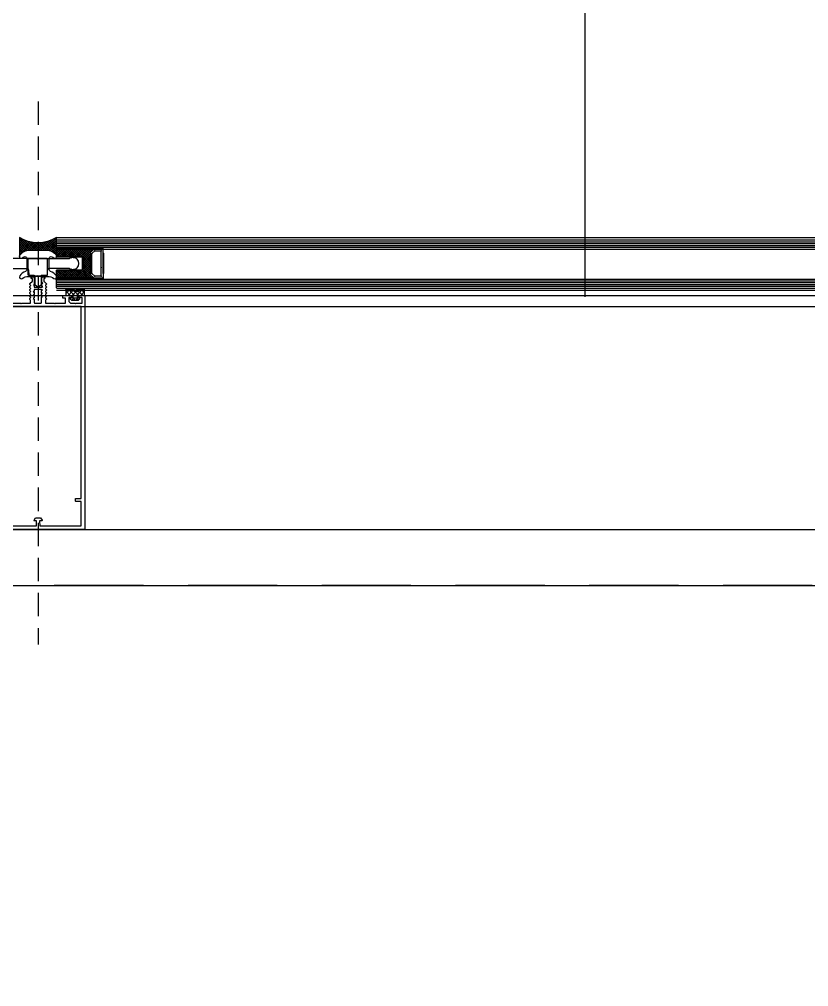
# Model space of a CAD drawing. Header units: inches. Extents: x 21 to 32698, y 13 to 3712.
# Drawn here: x 4894.4 to 4936.5, y 2560.7 to 2612.3 of the extents above; entities that cross this region are included whole.
import ezdxf

# ---------------------------------------------------------------- set-up
doc = ezdxf.new("R2010")
doc.units = ezdxf.units.IN
doc.header["$MEASUREMENT"] = 0
doc.set_wipeout_variables(frame=1)
for name, pattern in [('1+1 dbx a2$0$374_BLD_A1_BLOK_2$0$HIDDEN', [0.375, 0.25, -0.125]), ('DOT', [6.349999999999998, 0, -6.349999999999998]), ('IMPORT-HIDDEN2', [47.625, 31.75, -15.875])]:
    doc.linetypes.add(name, pattern=pattern)
for name, color, linetype, lineweight in [('Z_MİM_-KM-BEAM-RAY', 8, 'DOT', 25), ('Z_MİM_-KM-GLAZ-1', 8, 'Continuous', 25), ('Z_MİM_-KM-IZO-THERMAL', 8, 'Continuous', 25), ('Z_MİM_-KM-IZO-THERMAL-ROCKWOOL', 8, 'BATTING', 25), ('Z_MİM_-KM-PAINT', 8, 'Continuous', 25), ('Z_MİM_-KM-PATTERN-00', 8, 'Continuous', 25), ('Z_MİM_-KM-PAVEMENT', 8, 'Continuous', 25), ('Z_MİM_-KM-RAY-1', 8, 'IMPORT-HIDDEN2', 25), ('Z_MİM_-KM-STRS', 8, 'Continuous', 25), ('Z_MİM_-KM-WALL-PL', 8, 'Continuous', 25), ('Z_MİM_-KM-WALL-PLASTER', 8, 'Continuous', 25), ('Z_MİM_00', 8, 'Continuous', 25), ('Z_MİM_78-köpük', 8, 'Continuous', 25), ('Z_MİM_Aksesuar', 8, 'Continuous', 25), ('Z_MİM_ALUMINIUM', 8, 'Continuous', 25), ('Z_MİM_fitiller_k', 8, 'Continuous', 25), ('Z_MİM_KOLON-0.KAT', 8, 'Continuous', 25), ('Z_MİM_MYM_CAM', 8, 'Continuous', 25), ('Z_MİM_TR', 8, 'Continuous', 25)]:
    doc.layers.add(name, color=color, linetype=linetype, lineweight=lineweight)
doc.linetypes.add('BATTING', pattern='A,0.00254,-2.54,[134,ltypeshp.shx,S=2.54,R=0,X=-2.54,Y=0],-5.08,[134,ltypeshp.shx,S=2.54,R=180,X=2.54,Y=0],-2.54', length=10.16254)
pattern_1 = [(134.9999999999999, (3315.714173186368, 2289.73077450453), (-0.1122532015133643, -0.1122532015133643), []), (225, (3315.714173186368, 2289.73077450453), (0.1122532015133643, -0.1122532015133643), [])]

# ---------------------------------------------------------------- blocks, each defined once
blk = doc.blocks.new('TRETUVAR')
at = {"layer": 'Z_MİM_-KM-PATTERN-00'}
h = blk.add_hatch(dxfattribs=at)
h.set_pattern_fill('AR-B816', color=256, scale=0.3, angle=90)
h.set_pattern_definition([(90, (21322.77130909153, 490.0316560943374), (-60.96, 3.7e-15), []), (180, (21322.77130909153, 490.0316560943374), (-60.96, -60.96), [60.96, -60.96])])
h.paths.add_polyline_path([(22632.77169056126, 2700.032280015586), (19252.77154027122, 2700.032280015586), (19252.77154027122, 2750.032225665604), (19097.77169698004, 2750.032280015583), (19097.77168145146, 2610.032280015588), (22542.77169056112, 2610.032280015588), (22542.77169056112, 2080.129651826152), (22697.77169056127, 2080.129651826152), (22697.77169056127, 1460.129651826151), (22542.77169056112, 1460.129651826151), (22542.77169056112, 980.0316989327548), (21222.77130909154, 980.0316989327546), (21222.77130909154, 590.0316560943356), (20152.77217335889, 590.0316560943356), (20152.77217335889, 980.031698932755), (19012.77152781016, 980.031698932755), (19012.77470603974, 1635.03117946213), (18722.77148703119, 1635.03117946213), (18722.77180417994, 2610.032280015588), (18807.77168921575, 2610.032280015588), (18807.77168921575, 2750.032280015588), (18632.77183330595, 2750.032280015588), (18632.77145790545, 1545.031179462132), (18922.7742659759, 1545.031179462133), (18922.77108774632, 890.0316989327565), (19882.77217335889, 890.0316989327565), (19882.77217335889, 665.0171917296054), (20022.75057058745, 665.0334293441427), (20022.77046885415, 490.0316560943373), (21322.77130909153, 490.0316560943373), (21322.77130909153, 890.0316989327565), (22632.77169056126, 890.0316989327571), (22632.77169056126, 1220.129651826155), (22797.7716905614, 1220.129651826155), (22797.7716905614, 2180.129651826148), (22632.77169056126, 2180.129651826148)])
h.paths.add_polyline_path([(19082.77168921575, 2750.032280015588), (18822.77168921575, 2750.032280015588), (18822.77168921575, 2610.032280015588), (19082.77168921575, 2610.032280015588)], flags=16)
at = {"layer": 'Z_MİM_-KM-PAVEMENT'}
blk.add_lwpolyline([(22542.77169056112, 1460.129651826151), (22542.77169056112, 980.0316989327548), (21222.77130909154, 980.0316989327548), (21222.77130909154, 590.0316560943356), (20152.77217335889, 590.0316560943356), (20152.77217335889, 980.0316989327548), (19012.77152781016, 980.0316989327548), (19012.77470603974, 1635.03117946213), (18722.77148703119, 1635.03117946213), (18722.77180417994, 2610.032280015588), (22542.77169056112, 2610.032280015588), (22542.77169056112, 2080.129651826152), (22697.77169056127, 2080.129651826152), (22697.77169056127, 1460.129651826151)], close=True, dxfattribs=at)
blk = doc.blocks.new('D09055')
at = {"layer": 'Z_MİM_78-köpük'}
blk.add_lwpolyline([(6, -9.143241068115456, -0.3149141225648699), (6.656664916314182, -8.204028089065101, 0.1493316839022453), (9.809564949944617, -5.822377295466138, 0.8506979925003963), (8.417814141139388, -4.422291246009987, -0.1566156319065606), (5.061590343248098, -5.499999999767167), (5.009999333182347, -5.499999999767167), (5.009999333182347, -5.50886806147173), (1.809999333228915, -5.50886806147173), (1.809999333228915, -1.168432154692709), (0.6251196609809995, -0.2194710706826299, 0.3510864949877069), (-0.6251196609809995, -0.2194710706826299), (-1.790000666864215, -1.152415375690907), (-1.790000666864215, -5.50886806147173), (-4.99000066681765, -5.50886806147173), (-5.061590342782436, -5.499999999767167, -0.1566156319065832), (-8.417814140906557, -4.422291246009987, 0.8506979925003525), (-9.809564949944617, -5.822377295466138, 0.1493316839022499), (-6.656664916081352, -8.204028089065101, -0.3149141225648606), (-6, -9.143241068115456), (-6, -15.07263006735593, -0.555493500166036), (-7.441624056315047, -15.9698302638717, -0.0473505120421242), (-8.397468945709988, -15.3811126940418, 0.866334062430737), (-9.803206408862023, -16.77490895055234, 0.2374839511014222), (-4.371487642172723, -19.5089999998454), (4.371487642638383, -19.5089999998454, 0.2374839511014009), (9.803206408862023, -16.77490895055234, 0.866334062431207), (8.397468945942817, -15.3811126940418, -0.0473505120421347), (7.44162405654788, -15.9698302638717, -0.5554935001658878), (6, -15.07263006735593)], format="xyb", close=True, dxfattribs=at)
blk = doc.blocks.new('klips detay')
at = {"layer": 'Z_MİM_Aksesuar'}
h = blk.add_hatch(dxfattribs=at)
h.set_pattern_fill('ANSI37', color=256, scale=0.25, angle=-90.00000000000001, style=0)
h.set_pattern_definition([(315, (-4779.563906894758, 8940.097849996115), (0.5612660075668222, 0.5612660075668219), []), (44.99999999999999, (-4779.563906894758, 8940.097849996115), (-0.5612660075668219, 0.5612660075668222), [])])
h.paths.add_polyline_path([(0, -4.456146347638418), (0, 0), (-20.104440360441, 0), (-20.104440360441, -0.25), (-18, -2.14484661154165), (-18, -13.76744619177771), (-20.20184907074872, -15.75), (-20.20184907074872, -16), (0, -16), (0, -11.45614645567002), (-13.83750000000327, -11.45614645567184), (-13.90000000000327, -11.45614645567184), (-13.90000000000509, -4.456146347647518)])
blk.add_line((-25.00184907074981, -16), (-20.20184907074872, -16))
at = {"linetype": 'Continuous'}
for p in [(-20.58744903621846, -1.248627044464228), (-19, -2.691762531932909), (-25.00184907074981, -15.25), (-25.00184907074981, -15.25), (-19, -13.30817316361936), (-19, -13.30817316361936), (-18, -13.76744619177771), (-18, -13.76744619177771), (-25.00184907074981, -16), (-20.20184907074872, -16), (-20.20184907074872, -16)]:
    blk.add_point(p, dxfattribs=at)
at = {"layer": 'Z_MİM_Aksesuar'}
for p, q in [((-25.02350896800999, -3.468817902816225), (-25.12822484609933, -3.358624050541037)), ((-25.02350896800999, -4.468817902818043), (-25.12822484609933, -4.358624050539217)), ((-25.12275155158022, -2.939480996021297), (-25.04846986978191, -2.865292995120397)), ((-25.12275155158022, -3.939480996023121), (-25.04846986978191, -3.865292995122216)), ((-25.12275155158022, -4.939480996021297), (-25.04846986978191, -4.865292995122214)), ((-25.02350896800999, -2.468817902816226), (-25.00137295554123, -0.25)), ((-25.00137295554123, -0.25), (-20.104440360441, -0.25)), ((-20.58744903621846, -1.248627044464228), (-24.01265900723047, -1.248627044464228)), ((-24.01265900723047, -14.75137295553759), (-24.01265900723047, -1.248627044464228)), ((-19, -2.691762531932909), (-20.58744903621846, -1.248627044464228)), ((-20.104440360441, -0.25), (-18, -2.14484661154165)), ((-19, -13.30817316361936), (-19, -2.691762531932909)), ((-18, -2.14484661154165), (-18, -13.76744619177771)), ((-18, -13.76744619177771), (-18, -2.14484661154165)), ((-25.02350896800999, -5.468817902818044), (-25.12822484609933, -5.358624050539217)), ((-25.02350896800999, -6.468817902816226), (-25.12822484609933, -6.358624050539217)), ((-25.02350896800999, -6.468817902816226), (-25.12822484609933, -6.358624050539217)), ((-25.02350896800999, -7.468817902816226), (-25.12822484609933, -7.358624050541036)), ((-25.02350896800999, -7.468817902816226), (-25.12822484609933, -7.358624050541036)), ((-25.02350896800999, -8.468817902818042), (-25.12822484609933, -8.358624050510112)), ((-25.02350896800999, -9.468817902818042), (-25.12822484609933, -9.358624050510118)), ((-25.12275155158022, -5.939480996021303), (-25.04846986978191, -5.865292995091293)), ((-25.12275155158022, -5.939480996021303), (-25.04846986978191, -5.865292995091293)), ((-25.12275155158022, -6.939480996021303), (-25.04846986978191, -6.865292995091293)), ((-25.12275155158022, -6.939480996021303), (-25.04846986978191, -6.865292995091293)), ((-25.12275155158022, -7.939480996023119), (-25.04846986978191, -7.865292995091293)), ((-25.12275155158022, -8.939480996021302), (-25.04846986978191, -8.865292995091293)), ((-25.12275155158022, -9.939480996021302), (-25.04846986978191, -9.865292995091293)), ((-25.02350896800999, -10.46881790281622), (-25.12822484609933, -10.35862405051011)), ((-25.02350896800999, -11.46881790281622), (-25.12822484609933, -11.35862405051011)), ((-25.02350896800999, -12.46881790281804), (-25.12822484609933, -12.35862405051011)), ((-25.02350896800999, -13.46881790281986), (-25.12822484611934, -13.35862405049556)), ((-25.12275155158022, -10.93948099602312), (-25.04846986978191, -10.86529299509311)), ((-25.12275155158022, -11.93948099602311), (-25.04846986978191, -11.86529299509128)), ((-25.12275155158022, -12.9394809960213), (-25.04846986978191, -12.86529299509129)), ((-25.02350896800999, -13.46881790278894), (-25.00184907074981, -15.75)), ((-24.01265900723047, -14.75137295553759), (-20.58786333579883, -14.75137295553759)), ((-20.58786333579883, -14.75137295553759), (-19, -13.30817316361936)), ((-18, -13.76744619177771), (-20.20184907074872, -15.75)), ((-20.20184907074872, -15.75), (-18, -13.76744619177771)), ((-25.00184907074981, -15.75), (-20.20184907074872, -15.75))]:
    blk.add_line(p, q, dxfattribs=at)
for points in [[(0, -4.456146347638418), (0, 0), (-20.104440360441, 0), (-20.104440360441, -0.25), (-18, -2.14484661154165), (-18, -13.76744619177771), (-20.20184907074872, -15.75), (-20.20184907074872, -16), (0, -16), (0, -11.45614645567002), (-13.83750000000327, -11.45614645567184), (-13.90000000000327, -11.45614645567184), (-13.90000000000509, -4.456146347647518), (0, -4.456146347638418)], [(0, -4.456146347638418), (-13.90000000000509, -4.456146347647518), (-13.90000000000327, -11.45614645567184), (0, -11.45614645567002)]]:
    blk.add_lwpolyline(points, dxfattribs=at)
for centre, radius, start, end in [((-24.91064234411897, -3.151858044278923), 0.3001571696824056, 134.9638477204567, 223.5398667030497), ((-24.91064234411897, -4.151858044278923), 0.3001571696823796, 134.9638477204567, 223.5398667030497), ((-24.91064234411897, -5.151858044278919), 0.3001571696823796, 134.9638477204567, 223.5398667030497), ((-25.26057907723043, -2.652915946866412), 0.3001571696757381, 314.9638477203093, 37.83131486200331), ((-25.26057907723043, -3.652915946866413), 0.3001571696755262, 314.9638477203093, 37.83131486200331), ((-25.26057907723043, -4.652915946866412), 0.3001571696756897, 314.9638477203093, 37.83131486200331), ((-24.9106423441408, -6.151858044295295), 0.3001571696659766, 134.9638477210463, 223.539866702313), ((-24.9106423441408, -6.151858044295295), 0.3001571696659766, 134.9638477210463, 223.539866702313), ((-24.9106423441408, -7.151858044295295), 0.3001571696658157, 134.9638477211936, 223.539866702313), ((-24.9106423441408, -7.151858044295295), 0.3001571696658157, 134.9638477211936, 223.539866702313), ((-24.9106423441408, -8.151858044295295), 0.3001571696661442, 134.9638477210463, 223.539866702313), ((-24.9106423441408, -9.151858044264372), 0.3001571696661442, 134.9638477210463, 223.539866702313), ((-24.9106423441408, -10.15185804426437), 0.3001571696662975, 134.9638477210463, 223.539866701871), ((-25.26057907721952, -5.652915946857318), 0.3001571696534666, 314.9638477210463, 37.83131486223187), ((-25.26057907721042, -5.652915946851862), 0.3001571696537256, 314.9638477200146, 37.83131486171083), ((-25.26057907721952, -6.652915946848223), 0.3001571696661372, 314.9638477214884, 37.83131486542195), ((-25.26057907721952, -6.652915946848223), 0.3001571696661372, 314.9638477214884, 37.83131486542195), ((-25.26057907721952, -7.652915946848223), 0.300157169666019, 314.9638477216358, 37.83131485858465), ((-25.26057907721952, -8.652915946850044), 0.3001571696663571, 314.9638477214884, 37.83131486542195), ((-25.26057907721952, -9.652915946850044), 0.3001571696664775, 314.9638477214884, 37.83131486556819), ((-24.9106423441408, -11.15185804426437), 0.3001571696662975, 134.9638477210463, 223.539866701871), ((-24.9106423441408, -12.15185804426437), 0.3001571696662975, 134.9638477210463, 223.539866701871), ((-24.91064234412988, -13.15185804426619), 0.3001571696662975, 134.9638477210463, 223.539866701871), ((-25.26057907721952, -10.65291594684822), 0.3001571696662977, 314.9638477214884, 37.83131486542195), ((-25.26057907721952, -11.65291594684822), 0.3001571696662977, 314.9638477214884, 37.83131486542195), ((-25.26057907721952, -12.65291594685004), 0.3001571696662977, 314.9638477214884, 37.83131486542195)]:
    blk.add_arc(centre, radius, start, end, dxfattribs=at)
for p in [(-25.26057907721952, -2.652915946848223), (-25.26057907721952, -2.652915946848223), (-25.26057907721952, -3.652915946848223), (-25.26057907721952, -3.652915946848223), (-25.26057907721952, -4.652915946848221), (-25.26057907721952, -4.652915946848221), (-25.12822484609933, -3.358624050541037), (-25.12822484609933, -3.358624050541037), (-25.12822484609933, -4.358624050539217), (-25.12822484609933, -4.358624050539217), (-25.12275155158022, -2.939480996021297), (-25.12275155158022, -2.939480996021297), (-25.12275155158022, -3.939480996023121), (-25.12275155158022, -3.939480996023121), (-25.12275155158022, -4.939480996021297), (-25.12275155158022, -4.939480996021297), (-25.04846986978191, -2.865292995120397), (-25.04846986978191, -2.865292995120397), (-25.04846986978191, -3.865292995122216), (-25.04846986978191, -3.865292995122216), (-25.04846986978191, -4.865292995091293), (-25.04846986978191, -4.865292995091293), (-25.02350896800999, -2.468817902816226), (-25.02350896800999, -2.468817902816226), (-25.02350896800999, -3.468817902816225), (-25.02350896800999, -3.468817902816225), (-25.02350896800999, -4.468817902818043), (-25.02350896800999, -4.468817902818043), (-24.9106423441408, -3.151858044295293), (-24.9106423441408, -3.151858044295293), (-24.9106423441408, -4.151858044295295), (-24.9106423441408, -4.151858044295295), (-24.9106423441408, -5.151858044293476), (-24.9106423441408, -5.151858044293476), (-24.9106423441408, -5.151858044293476), (-24.9106423441408, -5.151858044293476), (-24.01265900723047, -1.248627044464228), (-25.26057907721952, -5.652915946848223), (-25.26057907721952, -5.652915946848223), (-25.26057907721952, -5.652915946848223), (-25.26057907721952, -5.652915946848223), (-25.26057907721952, -5.652915946848223), (-25.26057907721952, -5.652915946848223), (-25.26057907721952, -5.652915946848223), (-25.26057907721952, -6.652915946848223), (-25.26057907721952, -6.652915946848223), (-25.26057907721952, -6.652915946848223), (-25.26057907721952, -6.652915946848223), (-25.26057907721952, -6.652915946848223), (-25.26057907721952, -6.652915946848223), (-25.26057907721952, -6.652915946848223), (-25.26057907721952, -7.652915946848223), (-25.26057907721952, -7.652915946848223), (-25.26057907721952, -7.652915946848223), (-25.26057907721952, -7.652915946848223), (-25.26057907721952, -8.652915946850044), (-25.26057907721952, -8.652915946850044), (-25.26057907721952, -8.652915946850044), (-25.26057907721952, -8.652915946850044), (-25.26057907721952, -9.652915946850044), (-25.26057907721952, -9.652915946850044), (-25.12822484609933, -5.358624050539217), (-25.12822484609933, -5.358624050539217), (-25.12822484609933, -6.358624050539217), (-25.12822484609933, -6.358624050539217), (-25.12822484609933, -6.358624050539217), (-25.12822484609933, -7.358624050541036), (-25.12822484609933, -7.358624050541036), (-25.12822484609933, -7.358624050541036), (-25.12822484609933, -8.358624050510112), (-25.12822484609933, -8.358624050510112), (-25.12822484609933, -9.358624050510118), (-25.12822484609933, -9.358624050510118), (-25.12275155158022, -5.939480996021303), (-25.12275155158022, -5.939480996021303), (-25.12275155158022, -5.939480996021303), (-25.12275155158022, -6.939480996021303), (-25.12275155158022, -6.939480996021303), (-25.12275155158022, -6.939480996021303), (-25.12275155158022, -7.939480996023119), (-25.12275155158022, -7.939480996023119), (-25.12275155158022, -8.939480996021302), (-25.12275155158022, -8.939480996021302), (-25.12275155158022, -9.939480996021302), (-25.12275155158022, -9.939480996021302), (-25.04846986978191, -5.865292995091293), (-25.04846986978191, -5.865292995091293), (-25.04846986978191, -5.865292995091293), (-25.04846986978191, -6.865292995091293), (-25.04846986978191, -6.865292995091293), (-25.04846986978191, -6.865292995091293), (-25.04846986978191, -7.865292995091293), (-25.04846986978191, -7.865292995091293), (-25.04846986978191, -8.865292995091293), (-25.04846986978191, -8.865292995091293), (-25.04846986978191, -9.865292995091293), (-25.04846986978191, -9.865292995091293), (-25.02350896800999, -5.468817902818044), (-25.02350896800999, -5.468817902818044), (-25.02350896800999, -5.468817902818044), (-25.02350896800999, -6.468817902816226), (-25.02350896800999, -6.468817902816226), (-25.02350896800999, -6.468817902816226), (-25.02350896800999, -7.468817902816226), (-25.02350896800999, -7.468817902816226), (-25.02350896800999, -7.468817902816226), (-25.02350896800999, -8.468817902818042), (-25.02350896800999, -8.468817902818042), (-25.02350896800999, -9.468817902818042), (-25.02350896800999, -9.468817902818042), (-24.9106423441408, -6.151858044295295), (-24.9106423441408, -6.151858044295295), (-24.9106423441408, -6.151858044295295), (-24.9106423441408, -6.151858044295295), (-24.9106423441408, -6.151858044295295), (-24.9106423441408, -6.151858044295295), (-24.9106423441408, -6.151858044295295), (-24.9106423441408, -7.151858044295295), (-24.9106423441408, -7.151858044295295), (-24.9106423441408, -7.151858044295295), (-24.9106423441408, -7.151858044295295), (-24.9106423441408, -7.151858044295295), (-24.9106423441408, -7.151858044295295), (-24.9106423441408, -7.151858044295295), (-24.9106423441408, -8.151858044295295), (-24.9106423441408, -8.151858044295295), (-24.9106423441408, -8.151858044295295), (-24.9106423441408, -8.151858044295295), (-24.9106423441408, -9.151858044264372), (-24.9106423441408, -9.151858044264372), (-24.9106423441408, -9.151858044264372), (-24.9106423441408, -9.151858044264372), (-24.9106423441408, -10.15185804426437), (-24.9106423441408, -10.15185804426437), (-24.9106423441408, -10.15185804426437), (-24.9106423441408, -10.15185804426437), (-24.01265900723047, -10.00000000000182), (-25.26057907721952, -10.65291594684822), (-25.26057907721952, -10.65291594684822), (-25.26057907721952, -10.65291594684822), (-25.26057907721952, -10.65291594684822), (-25.26057907721952, -11.65291594684822), (-25.26057907721952, -11.65291594684822), (-25.26057907721952, -11.65291594684822), (-25.26057907721952, -11.65291594684822), (-25.26057907721952, -12.65291594685004), (-25.26057907721952, -12.65291594685004), (-25.26057907721952, -12.65291594685004), (-25.26057907721952, -12.65291594685004), (-25.12822484609933, -10.35862405051011), (-25.12822484609933, -10.35862405051011), (-25.12822484609933, -11.35862405051011), (-25.12822484609933, -11.35862405051011), (-25.12822484609933, -12.35862405051011), (-25.12822484609933, -12.35862405051011), (-25.12275155158022, -10.93948099602312), (-25.12275155158022, -10.93948099602312), (-25.12275155158022, -11.93948099602311), (-25.12275155158022, -11.93948099602311), (-25.12275155158022, -12.9394809960213), (-25.12275155158022, -12.9394809960213), (-25.04846986978191, -10.86529299509311), (-25.04846986978191, -10.86529299509311), (-25.04846986978191, -11.86529299509128), (-25.04846986978191, -11.86529299509128), (-25.04846986978191, -12.86529299509129), (-25.04846986978191, -12.86529299509129), (-25.02350896800999, -10.46881790281622), (-25.02350896800999, -10.46881790281622), (-25.02350896800999, -11.46881790281622), (-25.02350896800999, -11.46881790281622), (-25.02350896800999, -12.46881790281804), (-25.02350896800999, -12.46881790281804), (-24.9106423441408, -11.15185804426437), (-24.9106423441408, -11.15185804426437), (-24.9106423441408, -11.15185804426437), (-24.9106423441408, -11.15185804426437), (-24.9106423441408, -11.15185804426437), (-24.9106423441408, -11.15185804426437), (-24.9106423441408, -11.15185804426437), (-24.9106423441408, -11.15185804426437), (-24.9106423441408, -12.15185804426437), (-24.9106423441408, -12.15185804426437), (-24.9106423441408, -12.15185804426437), (-24.9106423441408, -12.15185804426437), (-24.9106423441408, -12.15185804426437), (-24.9106423441408, -12.15185804426437), (-24.9106423441408, -12.15185804426437), (-24.9106423441408, -12.15185804426437), (-24.9106423441408, -13.15185804426619), (-24.9106423441408, -13.15185804426619), (-24.9106423441408, -13.15185804426619), (-24.9106423441408, -13.15185804426619), (-24.01265900723047, -14.75137295553759), (-20.58786333579883, -14.75137295553759)]:
    blk.add_point(p, dxfattribs=at)
at = {"layer": 'Z_MİM_ALUMINIUM'}
for p, q in [((-20.104440360441, 0), (-25.00137295554123, 0)), ((-25.00137295554123, 0), (-25.00137295554123, -0.25)), ((-20.104440360441, -0.25), (-20.104440360441, 0)), ((-25.00137295554123, -0.25), (-20.104440360441, -0.25)), ((-20.20184907074872, -15.75), (-25.00184907074981, -15.75)), ((-25.00184907074981, -15.75), (-25.00184907074981, -16)), ((-20.20184907074872, -16), (-20.20184907074872, -15.75))]:
    blk.add_line(p, q, dxfattribs=at)
blk = doc.blocks.new('*U182')
at = {"layer": 'Z_MİM_MYM_CAM'}
blk.add_line((1803.11406297398, 0), (-105.9751756573404, 0), dxfattribs=at)
for points in [[(1803.11406297398, 0), (-105.9751756573404, 0)], [(1803.11406297398, 0), (-105.9751756573404, 0)], [(-105.9751756573404, -1), (1803.11406297398, -1)], [(-105.9751756573404, -2), (1803.11406297398, -2)], [(-105.9751756573404, -3), (1803.11406297398, -3)], [(-105.9751756573404, -4), (1803.11406297398, -4)], [(-105.9751756573404, -5), (1803.11406297398, -5)], [(-105.9751756573404, -6), (1803.11406297398, -6)], [(-105.9751756573404, -22), (1803.11406297398, -22)], [(-105.9751756573404, -22), (1803.11406297398, -22)], [(1803.11406297398, -23), (-105.9751756573404, -23)], [(1803.11406297398, -24), (-105.9751756573404, -24)], [(1803.11406297398, -25), (-105.9751756573404, -25)], [(1803.11406297398, -26), (-105.9751756573404, -26)], [(1803.11406297398, -27), (-105.9751756573404, -27)], [(1803.11406297398, -28), (-105.9751756573404, -28)], [(1803.11406297398, -28), (-105.9751756573404, -28)]]:
    blk.add_lwpolyline(points, dxfattribs=at)
blk = doc.blocks.new('-KM-AL3 420_900')
at = {"layer": 'Z_MİM_Aksesuar', "linetype": 'ByBlock'}
h = blk.add_hatch(dxfattribs=at)
h.set_pattern_fill('ANSI37', color=256, scale=0.025, angle=90, style=0)
h.set_pattern_definition([(134.9999999999999, (70983.48777030356, -146623.5157910398), (-0.0561266007566822, -0.0561266007566822), []), (225, (70983.48777030356, -146623.5157910398), (0.0561266007566822, -0.0561266007566822), [])])
edge = h.paths.add_edge_path()
edge.add_line((3291.992747955344, 2313.330774379644), (3291.992747955344, 2312.730774379638))
edge.add_line((3291.992747955344, 2312.730774379638), (3291.992747955344, 2312.314107307419))
edge.add_arc((3292.092747946538, 2312.314149292234), 0.1000000000068956, 143.4373920271621, 180.0240555275892, ccw=False)
edge.add_arc((3292.555599182285, 2311.970874068339), 0.6762544106382834, 89.99999999942207, 143.437392023412, ccw=False)
edge.add_line((3292.555599182291, 2312.647128478977), (3293.429896710746, 2312.647128478977))
edge.add_arc((3293.429896710749, 2311.970874068295), 0.6762544106827592, 36.89139856289688, 90.00000000026972, ccw=False)
edge.add_line((3293.97074793774, 2312.376829704085), (3293.97074793774, 2312.730774379638))
edge.add_line((3293.97074793774, 2312.730774379638), (3293.97074793774, 2313.330774379615))
edge.add_arc((3292.981747946566, 2314.912204734254), 1.865219276416925, 237.97883070864492, 302.02116928968485, ccw=False)
blk.add_lwpolyline([(3291.315983268113, 2311.675522299138), (3292.386263012726, 2311.675522299138, -0.4069308632328231), (3292.48623194269, 2311.578014896437), (3292.492747946526, 2311.316681896268, 0.315298788882693), (3292.511541798944, 2311.303522299143), (3292.80095517324, 2311.303522299143), (3292.845097308877, 2311.259380163512, 0.1989123673801937), (3292.859239444486, 2311.25352229914), (3292.962747946527, 2311.25352229914), (3292.992747946526, 2311.283522299146), (3293.022747946525, 2311.25352229914), (3293.126256448566, 2311.25352229914, 0.1989123673801936), (3293.140398584191, 2311.259380163512), (3293.184540719813, 2311.303522299143), (3293.472747946537, 2311.303522299143, 0.4142135623730951), (3293.492747946526, 2311.323522299132), (3293.492747946526, 2312.175522299138, 0.4142135623730951), (3293.472747946537, 2312.195522299157), (3293.022747946525, 2312.195522299157), (3292.992747946526, 2312.165522299151), (3292.962747946527, 2312.195522299157), (3291.315983268113, 2312.195522299157, 0.0430297299751074)], format="xyb")
blk.add_lwpolyline([(3295.061252238695, 2311.710169730268), (3295.028518525403, 2311.63997205559, -0.4142135624449228), (3295.001940004425, 2311.630298265093), (3294.979183853982, 2311.640909632323, 0.3557562451251599), (3294.954689024891, 2311.634726648406), (3294.936480155651, 2311.610267892346, -0.4142135623962531), (3294.908494519972, 2311.606168600334), (3294.88835430237, 2311.62116243679, 0.355756245071764), (3294.863115213215, 2311.620060474361), (3294.840336537629, 2311.599789174321, -0.4142135623926585), (3294.81210011887, 2311.601433758439), (3294.795408002872, 2311.620190537488, 0.3557562450939135), (3294.770467501454, 2311.624215128254), (3294.744060206038, 2311.608968869132, -0.4142135623742233), (3294.716739697964, 2311.616289377217), (3294.703383549684, 2311.639422904631, 0.1503277476416901), (3294.694768757167, 2311.647428751367, -0.0430297299872792), (3294.647512624973, 2311.675522299138), (3293.577232880358, 2311.675522299138, 0.4069308632328231), (3293.477263950393, 2311.578014896437), (3293.470747946559, 2311.316681896268, -0.315298788882693), (3293.45195409414, 2311.303522299143), (3293.16254071983, 2311.303522299143), (3293.118398584208, 2311.259380163512, -0.1989123673801937), (3293.104256448598, 2311.25352229914), (3293.000747946543, 2311.25352229914), (3292.970747946558, 2311.283522299146), (3292.940747946545, 2311.25352229914), (3292.837239444518, 2311.25352229914, -0.1989123673801936), (3292.823097308894, 2311.259380163512), (3292.778955173257, 2311.303522299143), (3292.490747946548, 2311.303522299143, -0.4142135623730951), (3292.470747946558, 2311.323522299132), (3292.470747946558, 2312.175522299138, -0.4142135623730951), (3292.490747946548, 2312.195522299157), (3292.940747946545, 2312.195522299157), (3292.970747946558, 2312.165522299151), (3293.000747946543, 2312.195522299157), (3294.647512624973, 2312.195522299157, -0.0430297299751074), (3294.694768757152, 2312.223615846899, 0.1503277476355273), (3294.70338354967, 2312.231621693635), (3294.71673969795, 2312.254755221057, -0.4142135623683405), (3294.744060206023, 2312.262075729134), (3294.770467501425, 2312.246829470042, 0.3557562450202832), (3294.795408002843, 2312.2508540608), (3294.81210011887, 2312.269610839849, -0.4142135623225411), (3294.8403365376, 2312.271255423945), (3294.8631152132, 2312.250984123912, 0.3557562450101839), (3294.888354302355, 2312.249882161482), (3294.908494519972, 2312.264875997954, -0.4142135623271546), (3294.936480155651, 2312.260776705928), (3294.954689024891, 2312.236317949861, 0.3557562450791358), (3294.979183853982, 2312.230134965973), (3295.001940004425, 2312.240746333195, -0.4142135623942444), (3295.028518525389, 2312.231072542676), (3295.06125223868, 2312.160874867998, -0.4118345213554694)], format="xyb", close=True)
blk.add_lwpolyline([(3291.992747955344, 2313.330774379644), (3291.992747955344, 2312.730774379638), (3291.992747955344, 2312.314107307419, -0.1610095270340975), (3292.012427305643, 2312.37371937405, -0.2374839511104053), (3292.555599182291, 2312.647128478977), (3293.429896710746, 2312.647128478977, -0.2359689360896525), (3293.97074793774, 2312.376829704085), (3293.97074793774, 2312.730774379638), (3293.97074793774, 2313.330774379615, -0.2869453228696901)], format="xyb", close=True, dxfattribs=at)
blk.add_arc((3292.981747946556, 2314.912204734266, 0.0028430543425122), 1.86521927642166, 237.9788307103182, 302.0211692896818, dxfattribs=at)
at = {"layer": 'Z_MİM_fitiller_k', "linetype": 'Continuous'}
blk.add_arc((3293.971753847772, 2310.910774143628, 0.0028430543425122), 0.0200000000000001, 90, 180, dxfattribs=at)
at = {"layer": 'Z_MİM_MYM_CAM', "elevation": 0.0028430543425122}
blk.add_lwpolyline([(3293.97074793774, 2310.630774379639), (3293.970747937681, 2311.130774379639)], dxfattribs=at)
at = {"xscale": -0.1, "yscale": 0.1, "zscale": 0.1}
blk.add_blockref('klips detay', (3293.97074793774, 2312.730774379638, 0.0028430543425122), dxfattribs=at)
blk.add_blockref('klips detay', (3293.97074793774, 2312.730774379638, 0.0028430543425122), dxfattribs=at)
at = {"layer": 'Z_MİM_KOLON-0.KAT', "xscale": 0.1, "yscale": 0.1, "zscale": 0.1}
blk.add_blockref('*U182', (3304.568265503476, 2313.30077352961, 0.0028430543426941), dxfattribs=at)
at = {"layer": 'Z_MİM_TR', "xscale": 0.1, "yscale": 0.1, "zscale": 0.1, "rotation": 179.9999999999999}
blk.add_blockref('D09055', (3292.992747946526, 2310.696228478988, 0.0028430543425122), dxfattribs=at)
blk.add_wipeout([(3094.3862099892376, 2310.148302829374), (3094.386209989229, 2269.7308106578766), (3684.3862099892303, 2269.730810657762), (3684.3862099892303, 2310.148302829258)]).dxf.layer = 'Z_MİM_-KM-GLAZ-1'
at = {"layer": 'Z_MİM_fitiller_k'}
h = blk.add_hatch(dxfattribs=at)
h.set_pattern_fill('ANSI37', color=256, scale=0.05, angle=90)
h.set_pattern_definition(pattern_1)
edge = h.paths.add_edge_path()
edge.add_line((3294.470747937739, 2310.56077435322), (3294.470747937739, 2310.250774353209))
edge.add_arc((3294.490747937729, 2310.250774353201), 0.0199999999899774, 179.9999999791559, 270.0000000390826)
edge.add_line((3294.490747937743, 2310.230774353212), (3294.760747937747, 2310.230774353212))
edge.add_arc((3294.760747937747, 2310.210774353222), 0.0199999999904321, 1.3026806300331373e-09, 90, ccw=False)
edge.add_line((3294.780747937738, 2310.210774353222), (3294.780747937738, 2310.110774353216))
edge.add_arc((3294.76074793775, 2310.110774353216), 0.0199999999886131, -90.0000000065138, 1.3026806300331373e-09, ccw=False)
edge.add_line((3294.760747937747, 2310.090774353227), (3294.729032208998, 2310.090774353227))
edge.add_arc((3294.729032209003, 2310.070774353218), 0.0200000000095315, 90.00000001302757, 225.000000010133)
edge.add_line((3294.714890073374, 2310.056632217584), (3294.794890073362, 2309.976632217597))
edge.add_arc((3294.809032209005, 2309.990774353204), 0.0200000000017655, 224.9999999253839, 269.9999999439815)
edge.add_line((3294.809032208986, 2309.970774353202), (3295.132463666494, 2309.970774353202))
edge.add_arc((3295.132463666475, 2309.990774353205), 0.0200000000036198, 270.0000000547157, 315.0000000727738)
edge.add_line((3295.146605802119, 2309.976632217597), (3295.22660580212, 2310.056632217584))
edge.add_arc((3295.212463666491, 2310.070774353218), 0.0200000000101259, 314.999999989867, 449.9999999869724)
edge.add_line((3295.212463666496, 2310.090774353227), (3295.180747937731, 2310.090774353227))
edge.add_arc((3295.18074793773, 2310.110774353215), 0.0199999999877036, 179.9999999960917, 270.00000000390827, ccw=False)
edge.add_line((3295.160747937742, 2310.110774353216), (3295.160747937742, 2310.210774353222))
edge.add_arc((3295.180747937731, 2310.210774353222), 0.0199999999899774, 90.00000000260547, 180.0000000013028, ccw=False)
edge.add_line((3295.180747937731, 2310.230774353212), (3295.450747937751, 2310.230774353212))
edge.add_arc((3295.450747937757, 2310.250774353195), 0.0199999999827014, 269.9999999804587, 360.0000000403854)
edge.add_line((3295.47074793774, 2310.250774353209), (3295.47074793774, 2310.56077435322))
edge.add_arc((3295.450747937745, 2310.560774353223), 0.0199999999949796, 359.9999999921835, 494.9999999953941)
edge.add_line((3295.436605802126, 2310.574916488844), (3295.398321530869, 2310.536632217587))
edge.add_arc((3295.384179395246, 2310.550774353206), 0.0199999999966206, 224.9999999917093, 315.00000000829067, ccw=False)
edge.add_line((3295.370037259623, 2310.536632217587), (3295.331752988364, 2310.574916488844))
edge.add_arc((3295.317610852748, 2310.560774353231), 0.0199999999872955, 44.9999999926305, 135.0000000082907)
edge.add_line((3295.303468717131, 2310.574916488844), (3295.263057198012, 2310.534504969725))
edge.add_arc((3295.248915062386, 2310.548647105342), 0.0199999999975853, 222.3924210492055, 315.00000001842375, ccw=False)
edge.add_arc((3295.130747937742, 2310.44077435323), 0.1399999999869051, 42.39242106870396, 89.99999999962779)
edge.add_line((3295.130747937743, 2310.580774353217), (3294.839032208983, 2310.580774353217))
edge.add_arc((3294.839032208983, 2310.560774353219), 0.0199999999981628, 90, 224.9999999972364)
edge.add_line((3294.82489007336, 2310.546632217597), (3294.896103276798, 2310.475419014158))
edge.add_arc((3294.931458615849, 2310.510774353213), 0.0499999999907477, 225.0000000029478, 270.000000010422)
edge.add_line((3294.931458615858, 2310.460774353222), (3295.130747937743, 2310.460774353222))
edge.add_arc((3295.130747937744, 2310.440774353215), 0.0200000000072578, -145.1500954185962, 90.00000000390833, ccw=False)
edge.add_arc((3295.073302311269, 2310.40077435321), 0.050000000003561, 34.84990457625956, 89.99999999843669)
edge.add_line((3295.073302311271, 2310.450774353213), (3294.903590650211, 2310.450774353213))
edge.add_arc((3294.903590650199, 2310.470774353208), 0.0199999999945249, 225.0000000340839, 270.00000003647716, ccw=False)
edge.add_line((3294.889448514587, 2310.456632217579), (3294.771164243343, 2310.574916488844))
edge.add_arc((3294.757022107719, 2310.560774353225), 0.0199999999969422, 44.99999998894575, 135.0000000101331)
edge.add_line((3294.742879972095, 2310.574916488844), (3294.704595700852, 2310.536632217587))
edge.add_arc((3294.690453565229, 2310.550774353206), 0.0199999999969422, 224.9999999917093, 315.0000000092119, ccw=False)
edge.add_line((3294.676311429605, 2310.536632217587), (3294.638027158362, 2310.574916488844))
edge.add_arc((3294.623885022738, 2310.560774353224), 0.0199999999969422, 44.9999999926305, 135.0000000082907)
edge.add_line((3294.609742887114, 2310.574916488844), (3294.571458615859, 2310.536632217587))
edge.add_arc((3294.557316480235, 2310.550774353206), 0.0199999999972637, 224.9999999907881, 315.00000000829067, ccw=False)
edge.add_line((3294.54317434461, 2310.536632217587), (3294.504890073354, 2310.574916488844))
edge.add_arc((3294.490747937734, 2310.560774353223), 0.0199999999950129, 45.00000000368475, 180.0000000078165)
edge = h.paths.add_edge_path(flags=16)
edge.add_line((3295.080747937742, 2310.210774353222), (3295.080747937742, 2310.110774353216))
edge.add_arc((3295.060747937747, 2310.110774353223), 0.0199999999949796, 269.9999999713394, 359.99999998176145, ccw=False)
edge.add_line((3295.060747937736, 2310.090774353227), (3294.880747937743, 2310.090774353227))
edge.add_arc((3294.880747937734, 2310.110774353222), 0.0199999999945249, 180.0000000156331, 270.0000000273578, ccw=False)
edge.add_line((3294.86074793774, 2310.110774353216), (3294.86074793774, 2310.210774353222))
edge.add_arc((3294.880747937736, 2310.210774353215), 0.0199999999967986, 89.9999999804586, 179.9999999804587, ccw=False)
edge.add_line((3294.880747937743, 2310.230774353212), (3295.060747937736, 2310.230774353212))
edge.add_arc((3295.060747937744, 2310.210774353214), 0.0199999999977081, 2.214682126577827e-08, 90.00000002084408, ccw=False)
h = blk.add_hatch(dxfattribs=at)
h.set_pattern_fill('ANSI37', color=256, scale=0.05, angle=90)
h.set_pattern_definition(pattern_1)
edge = h.paths.add_edge_path()
edge.add_line((3294.470747937739, 2310.56077435322), (3294.470747937739, 2310.250774353209))
edge.add_arc((3294.490747937729, 2310.250774353201), 0.0199999999899774, 179.9999999791559, 270.0000000390826)
edge.add_line((3294.490747937743, 2310.230774353212), (3294.760747937747, 2310.230774353212))
edge.add_arc((3294.760747937747, 2310.210774353222), 0.0199999999904321, 1.3026806300331373e-09, 90, ccw=False)
edge.add_line((3294.780747937738, 2310.210774353222), (3294.780747937738, 2310.110774353216))
edge.add_arc((3294.76074793775, 2310.110774353216), 0.0199999999886131, -90.0000000065138, 1.3026806300331373e-09, ccw=False)
edge.add_line((3294.760747937747, 2310.090774353227), (3294.729032208998, 2310.090774353227))
edge.add_arc((3294.729032209003, 2310.070774353218), 0.0200000000095315, 90.00000001302757, 225.000000010133)
edge.add_line((3294.714890073374, 2310.056632217584), (3294.794890073362, 2309.976632217597))
edge.add_arc((3294.809032209005, 2309.990774353204), 0.0200000000017655, 224.9999999253839, 269.9999999439815)
edge.add_line((3294.809032208986, 2309.970774353202), (3295.132463666494, 2309.970774353202))
edge.add_arc((3295.132463666475, 2309.990774353205), 0.0200000000036198, 270.0000000547157, 315.0000000727738)
edge.add_line((3295.146605802119, 2309.976632217597), (3295.22660580212, 2310.056632217584))
edge.add_arc((3295.212463666491, 2310.070774353218), 0.0200000000101259, 314.999999989867, 449.9999999869724)
edge.add_line((3295.212463666496, 2310.090774353227), (3295.180747937731, 2310.090774353227))
edge.add_arc((3295.18074793773, 2310.110774353215), 0.0199999999877036, 179.9999999960917, 270.00000000390827, ccw=False)
edge.add_line((3295.160747937742, 2310.110774353216), (3295.160747937742, 2310.210774353222))
edge.add_arc((3295.180747937731, 2310.210774353222), 0.0199999999899774, 90.00000000260547, 180.0000000013028, ccw=False)
edge.add_line((3295.180747937731, 2310.230774353212), (3295.450747937751, 2310.230774353212))
edge.add_arc((3295.450747937757, 2310.250774353195), 0.0199999999827014, 269.9999999804587, 360.0000000403854)
edge.add_line((3295.47074793774, 2310.250774353209), (3295.47074793774, 2310.56077435322))
edge.add_arc((3295.450747937745, 2310.560774353223), 0.0199999999949796, 359.9999999921835, 494.9999999953941)
edge.add_line((3295.436605802126, 2310.574916488844), (3295.398321530869, 2310.536632217587))
edge.add_arc((3295.384179395246, 2310.550774353206), 0.0199999999966206, 224.9999999917093, 315.00000000829067, ccw=False)
edge.add_line((3295.370037259623, 2310.536632217587), (3295.331752988364, 2310.574916488844))
edge.add_arc((3295.317610852748, 2310.560774353231), 0.0199999999872955, 44.9999999926305, 135.0000000082907)
edge.add_line((3295.303468717131, 2310.574916488844), (3295.263057198012, 2310.534504969725))
edge.add_arc((3295.248915062386, 2310.548647105342), 0.0199999999975853, 222.3924210492055, 315.00000001842375, ccw=False)
edge.add_arc((3295.130747937742, 2310.44077435323), 0.1399999999869051, 42.39242106870396, 89.99999999962779)
edge.add_line((3295.130747937743, 2310.580774353217), (3294.839032208983, 2310.580774353217))
edge.add_arc((3294.839032208983, 2310.560774353219), 0.0199999999981628, 90, 224.9999999972364)
edge.add_line((3294.82489007336, 2310.546632217597), (3294.896103276798, 2310.475419014158))
edge.add_arc((3294.931458615849, 2310.510774353213), 0.0499999999907477, 225.0000000029478, 270.000000010422)
edge.add_line((3294.931458615858, 2310.460774353222), (3295.130747937743, 2310.460774353222))
edge.add_arc((3295.130747937744, 2310.440774353215), 0.0200000000072578, -145.1500954185962, 90.00000000390833, ccw=False)
edge.add_arc((3295.073302311269, 2310.40077435321), 0.050000000003561, 34.84990457625956, 89.99999999843669)
edge.add_line((3295.073302311271, 2310.450774353213), (3294.903590650211, 2310.450774353213))
edge.add_arc((3294.903590650199, 2310.470774353208), 0.0199999999945249, 225.0000000340839, 270.00000003647716, ccw=False)
edge.add_line((3294.889448514587, 2310.456632217579), (3294.771164243343, 2310.574916488844))
edge.add_arc((3294.757022107719, 2310.560774353225), 0.0199999999969422, 44.99999998894575, 135.0000000101331)
edge.add_line((3294.742879972095, 2310.574916488844), (3294.704595700852, 2310.536632217587))
edge.add_arc((3294.690453565229, 2310.550774353206), 0.0199999999969422, 224.9999999917093, 315.0000000092119, ccw=False)
edge.add_line((3294.676311429605, 2310.536632217587), (3294.638027158362, 2310.574916488844))
edge.add_arc((3294.623885022738, 2310.560774353224), 0.0199999999969422, 44.9999999926305, 135.0000000082907)
edge.add_line((3294.609742887114, 2310.574916488844), (3294.571458615859, 2310.536632217587))
edge.add_arc((3294.557316480235, 2310.550774353206), 0.0199999999972637, 224.9999999907881, 315.00000000829067, ccw=False)
edge.add_line((3294.54317434461, 2310.536632217587), (3294.504890073354, 2310.574916488844))
edge.add_arc((3294.490747937734, 2310.560774353223), 0.0199999999950129, 45.00000000368475, 180.0000000078165)
edge = h.paths.add_edge_path(flags=16)
edge.add_line((3295.080747937742, 2310.210774353222), (3295.080747937742, 2310.110774353216))
edge.add_arc((3295.060747937747, 2310.110774353223), 0.0199999999949796, 269.9999999713394, 359.99999998176145, ccw=False)
edge.add_line((3295.060747937736, 2310.090774353227), (3294.880747937743, 2310.090774353227))
edge.add_arc((3294.880747937734, 2310.110774353222), 0.0199999999945249, 180.0000000156331, 270.0000000273578, ccw=False)
edge.add_line((3294.86074793774, 2310.110774353216), (3294.86074793774, 2310.210774353222))
edge.add_arc((3294.880747937736, 2310.210774353215), 0.0199999999967986, 89.9999999804586, 179.9999999804587, ccw=False)
edge.add_line((3294.880747937743, 2310.230774353212), (3295.060747937736, 2310.230774353212))
edge.add_arc((3295.060747937744, 2310.210774353214), 0.0199999999977081, 2.214682126577827e-08, 90.00000002084408, ccw=False)
at = {"linetype": '1+1 dbx a2$0$374_BLD_A1_BLOK_2$0$HIDDEN', "ltscale": 5, "elevation": 0.0028430543425122}
blk.add_lwpolyline([(3292.992747946526, 2320.589660377457), (3292.992747946526, 2291.577272570689)], dxfattribs=at)
at = {"layer": 'Z_MİM_-KM-RAY-1', "ltscale": 0.15}
blk.add_line((3684.386209989229, 2294.730774279131), (3094.386209989229, 2294.730774279248), dxfattribs=at)
at = {"layer": 'Z_MİM_ALUMINIUM'}
for p, q in [((3100.00582409167, 2309.630774370053), (3678.766595609646, 2309.630774370053)), ((3100.00582409167, 2297.730774279131), (3678.766595609646, 2297.730774279131))]:
    blk.add_line(p, q, dxfattribs=at)
for points in [[(3291.542747956963, 2309.810774369264), (3292.062747943113, 2309.810774366936), (3292.092747985269, 2309.780774371331), (3292.122747934307, 2309.810774366936), (3292.572747950238, 2309.810774369264, 0.414213682335125), (3292.59274794176, 2309.830774372426), (3292.59274794176, 2309.969353013676, 0.1989125289744682), (3292.586890085281, 2309.983495148718), (3292.551534747676, 2310.018850486308, -0.4142137976478383), (3292.551534747676, 2310.061276891433), (3292.589108331858, 2310.09885048727, 0.4142137830391939), (3292.589108331858, 2310.141276892395), (3292.551534747676, 2310.178850488225, -0.4142137976549356), (3292.551534747676, 2310.221276893328), (3292.589108331858, 2310.258850489165, 0.4142137830320868), (3292.589108331858, 2310.30127689429), (3292.551534747676, 2310.33885049012, -0.4142137976549351), (3292.551534747676, 2310.381276895245), (3292.589108331858, 2310.41885049106, 0.4142137830320892), (3292.589108331858, 2310.461276896186), (3292.551534747676, 2310.498850480374, -0.4142137976478712), (3292.551534747676, 2310.541276885499), (3292.589108331858, 2310.578850492977, 0.4142137830303211), (3292.589108331858, 2310.621276898103), (3292.551534747676, 2310.658850482269, -0.4142137976478584), (3292.551534747676, 2310.701276887394), (3292.589108331858, 2310.738850494873, 0.414213783032105), (3292.589108331858, 2310.781276899998), (3292.551534747676, 2310.818850484164, -0.4142137976460722), (3292.551534747676, 2310.861276889289), (3292.686890083569, 2310.996632231003, 0.1989121511097796), (3292.692747945853, 2311.010774366045), (3292.692747945853, 2311.110774370147, 0.4142138501295218), (3292.672747948528, 2311.130774361646), (3292.642747943799, 2311.130774361646, -0.4142133197853996), (3292.622747946472, 2311.150774376449), (3292.622747946472, 2311.210774350959, -0.41421313022263), (3292.642747943799, 2311.230774389024), (3292.732747946327, 2311.230774389024, -0.1989122448081968), (3292.74689008137, 2311.224916486001), (3292.786890081844, 2311.184916502982, -0.1989126631604955), (3292.792747944128, 2311.170774367941), (3292.792747937027, 2310.822627915634), (3292.742747952129, 2310.790774355275), (3292.792747937027, 2310.75892088805), (3292.792747937027, 2310.668920854671), (3293.192747956026, 2310.668920854671), (3293.242747940953, 2310.700774415029), (3293.192747956026, 2310.732627882255), (3293.192747956026, 2310.848920828296), (3293.242747940953, 2310.880774388654), (3293.192747956026, 2310.91262785588), (3293.192747948939, 2311.170774367941, -0.1989126631704147), (3293.198605811224, 2311.184916502982), (3293.238605811698, 2311.224916486001, -0.1989122450854045), (3293.252747946739, 2311.230774389024), (3293.342747949269, 2311.230774389024, -0.4142131300651826), (3293.362747946594, 2311.210774350959), (3293.362747946594, 2311.150774376449, -0.4142133196117599), (3293.342747949269, 2311.130774361646), (3293.31274794454, 2311.130774361646, 0.4142138503129224), (3293.292747947214, 2311.110774370147), (3293.292747947214, 2311.010774366045, 0.1989121514536682), (3293.298605809499, 2310.996632231003), (3293.433961145376, 2310.861276889289, -0.4142137976478482), (3293.433961145376, 2310.818850484164), (3293.396387561195, 2310.781276899998, 0.4142137830331765), (3293.396387561195, 2310.738850494873), (3293.433961145376, 2310.701276887394, -0.4142137976478584), (3293.433961145376, 2310.658850482269), (3293.396387561195, 2310.621276898103, 0.4142137830313926), (3293.396387561195, 2310.578850492977), (3293.433961145376, 2310.541276885499, -0.4142137976478712), (3293.433961145376, 2310.498850480374), (3293.396387561195, 2310.461276896186, 0.4142137830331611), (3293.396387561195, 2310.41885049106), (3293.433961145376, 2310.381276895245, -0.4142137976549351), (3293.433961145376, 2310.33885049012), (3293.396387561195, 2310.30127689429, 0.4142137830313827), (3293.396387561195, 2310.258850489165), (3293.433961145376, 2310.221276893328, -0.4142137976549356), (3293.433961145376, 2310.178850488225), (3293.396387561195, 2310.141276892395, 0.4142137830413378), (3293.396387561195, 2310.09885048727), (3293.433961145376, 2310.061276891433, -0.4142137976478383), (3293.433961145376, 2310.018850486308), (3293.398605807772, 2309.983495148718, 0.1989125292582651), (3293.392747951308, 2309.969353013676), (3293.392747951308, 2309.830774372426, 0.41421368232642), (3293.412747942813, 2309.810774369264), (3293.86274795876, 2309.810774366936), (3293.892747907797, 2309.780774371331), (3293.922747949955, 2309.810774366936), (3294.442747936105, 2309.810774369264, 0.414213568333993), (3294.462747950893, 2309.830774372426), (3294.462747950893, 2310.060774373688, 0.4142136788342442), (3294.442747936105, 2310.080774365179), (3294.332747936249, 2310.080774365179, -0.4142131523967957), (3294.312747944745, 2310.100774368342), (3294.312747944745, 2310.130774367234, -0.4142135554799266), (3294.412747948838, 2310.230774371329), (3294.692747969617, 2310.230774371329, -0.0218154862419952), (3294.694491071598, 2310.230698269541), (3294.775362635177, 2310.22362292351, -0.3888778917823416), (3294.802747969487, 2310.193737077298), (3294.802747969487, 2310.130774367234, -0.4142131328649425), (3294.7827479314, 2310.110774375735), (3294.652747940054, 2310.110774375735, 0.4142132998356323), (3294.632747948548, 2310.090774372595), (3294.632747954573, 2309.910774360044), (3294.732747970979, 2309.810774366936), (3294.962747952799, 2309.810774366936), (3294.992747901837, 2309.780774371331), (3295.022748037141, 2309.810774366936), (3295.332747930661, 2309.810774369264, 0.4142130170827369), (3295.352747968733, 2309.830774372426), (3295.352747968733, 2310.090774372595, 0.4142127710142069), (3295.332747930661, 2310.110774375735), (3295.2027479393, 2310.110774375735, -0.4142136616855758), (3295.182747947794, 2310.130774367234), (3295.182747947794, 2310.193737077298, -0.3888787727086136), (3295.21013328209, 2310.22362292351), (3295.291004845669, 2310.230698269541, -0.021816696957521), (3295.292747947649, 2310.230774371329), (3295.472747964333, 2310.230774371329, -0.4142129533573455), (3295.492747955854, 2310.210774368189), (3295.492747955854, 2297.75077436378, -0.4142096668327202), (3295.472747964333, 2297.730774279128), (3290.512747928719, 2297.730774279128, -0.4142096668343278)], [(3290.69274794207, 2297.930774411751), (3292.904270223939, 2297.930774411751), (3292.912747947035, 2298.173544408008, 0.4348105078134532), (3292.892062139828, 2298.194230397141), (3292.793445937351, 2298.190786481002, -0.6127988922965166), (3292.776167197663, 2298.22195817174), (3292.857108217213, 2298.341958307032, -0.249328783975279), (3292.873688969529, 2298.350774295232), (3293.111806923538, 2298.350774295232, -0.2493287839758827), (3293.128387675853, 2298.341958307032), (3293.209328695404, 2298.22195817174, -0.612798892292053), (3293.192049955717, 2298.190786481002), (3293.093433753238, 2298.194230397141, 0.4348105078824113), (3293.072747946033, 2298.173544408008), (3293.081225669129, 2297.930774411751), (3295.292747951011, 2297.930774411751), (3295.292747951011, 2299.230775256245), (3295.012747926857, 2299.230775484216, -0.4142103187408356), (3294.992747935366, 2299.250775568868), (3294.992747935366, 2299.360775475577, -0.4142141187308205), (3295.012747926857, 2299.380775560229), (3295.292747951011, 2299.380775560229), (3295.292747951011, 2309.63077437005), (3290.69274794207, 2309.63077437005)]]:
    blk.add_lwpolyline(points, format="xyb", dxfattribs=at)
blk.add_lwpolyline([(3293.181747956027, 2310.55262790863), (3292.781747937028, 2310.55262790863), (3292.781747937028, 2310.462627875252), (3292.731747952131, 2310.430774408025), (3292.781747937028, 2310.398920847667), (3292.781747937028, 2310.282627901627), (3292.731747952131, 2310.250774387835), (3292.781747937028, 2310.218920874042), (3292.781747937028, 2310.102627881436), (3292.731747952131, 2310.070774367643), (3292.781747937028, 2310.038920853851), (3292.781747944129, 2309.860774371311, 0.4142135235917561), (3292.831747946184, 2309.810774369264), (3293.131747946886, 2309.810774369264, 0.4142135235933089), (3293.181747948941, 2309.860774371311), (3293.181747956027, 2310.128920840664), (3293.231747940954, 2310.160774354456), (3293.181747956027, 2310.192627868248), (3293.181747956027, 2310.308920860856), (3293.231747940954, 2310.340774374647), (3293.181747956027, 2310.372627888439), (3293.181747956027, 2310.488920881046), (3293.231747940954, 2310.520774348272)], format="xyb", close=True, dxfattribs=at)
at = {"layer": 'Z_MİM_fitiller_k', "linetype": 'Continuous', "flags": 128}
for points in [[(3294.470747937739, 2310.56077435322), (3294.470747937739, 2310.250774353209, 0.4142135626796425), (3294.490747937743, 2310.230774353212), (3294.760747937747, 2310.230774353212, -0.4142135623629109), (3294.780747937738, 2310.210774353222), (3294.780747937738, 2310.110774353216, -0.4142135624259474), (3294.760747937747, 2310.090774353227), (3294.729032208998, 2310.090774353227, 0.6681786379025471), (3294.714890073374, 2310.056632217584), (3294.794890073362, 2309.976632217597, 0.1989123674612954), (3294.809032208986, 2309.970774353202), (3295.132463666494, 2309.970774353202, 0.1989123674591948), (3295.146605802119, 2309.976632217597), (3295.22660580212, 2310.056632217584, 0.6681786379029581), (3295.212463666496, 2310.090774353227), (3295.180747937731, 2310.090774353227, -0.4142135624246725), (3295.160747937742, 2310.110774353216), (3295.160747937742, 2310.210774353222, -0.4142135623613032), (3295.180747937731, 2310.230774353212), (3295.450747937751, 2310.230774353212, 0.4142135626815834), (3295.47074793774, 2310.250774353209), (3295.47074793774, 2310.56077435322, 0.668178637945337), (3295.436605802126, 2310.574916488844), (3295.398321530869, 2310.536632217587, -0.4142135624601784), (3295.370037259623, 2310.536632217587), (3295.331752988364, 2310.574916488844, 0.4142135624571245), (3295.303468717131, 2310.574916488844), (3295.263057198012, 2310.534504969725, -0.4276070772776452), (3295.234144171802, 2310.535163011333, 0.2107675906910373), (3295.130747937743, 2310.580774353217), (3294.839032208983, 2310.580774353217, 0.6681786379092503), (3294.82489007336, 2310.546632217597), (3294.896103276798, 2310.475419014158, 0.1989123674142356), (3294.931458615858, 2310.460774353222), (3295.130747937743, 2310.460774353222, -1.650385117550938), (3295.114334901606, 2310.429345781781, 0.2453926839639503), (3295.073302311271, 2310.450774353213), (3294.903590650211, 2310.450774353213, -0.1989123673889607), (3294.889448514587, 2310.456632217579), (3294.771164243343, 2310.574916488844, 0.4142135624801754), (3294.742879972095, 2310.574916488844), (3294.704595700852, 2310.536632217587, -0.4142135624599832), (3294.676311429605, 2310.536632217587), (3294.638027158362, 2310.574916488844, 0.414213562455103), (3294.609742887114, 2310.574916488844), (3294.571458615859, 2310.536632217587, -0.4142135624587083), (3294.54317434461, 2310.536632217587), (3294.504890073354, 2310.574916488844, 0.668178637944688)], [(3294.470747937739, 2310.56077435322), (3294.470747937739, 2310.250774353209, 0.4142135626796425), (3294.490747937743, 2310.230774353212), (3294.760747937747, 2310.230774353212, -0.4142135623629109), (3294.780747937738, 2310.210774353222), (3294.780747937738, 2310.110774353216, -0.4142135624259474), (3294.760747937747, 2310.090774353227), (3294.729032208998, 2310.090774353227, 0.6681786379025471), (3294.714890073374, 2310.056632217584), (3294.794890073362, 2309.976632217597, 0.1989123674612954), (3294.809032208986, 2309.970774353202), (3295.132463666494, 2309.970774353202, 0.1989123674591948), (3295.146605802119, 2309.976632217597), (3295.22660580212, 2310.056632217584, 0.6681786379029581), (3295.212463666496, 2310.090774353227), (3295.180747937731, 2310.090774353227, -0.4142135624246725), (3295.160747937742, 2310.110774353216), (3295.160747937742, 2310.210774353222, -0.4142135623613032), (3295.180747937731, 2310.230774353212), (3295.450747937751, 2310.230774353212, 0.4142135626815834), (3295.47074793774, 2310.250774353209), (3295.47074793774, 2310.56077435322, 0.668178637945337), (3295.436605802126, 2310.574916488844), (3295.398321530869, 2310.536632217587, -0.4142135624601784), (3295.370037259623, 2310.536632217587), (3295.331752988364, 2310.574916488844, 0.4142135624571245), (3295.303468717131, 2310.574916488844), (3295.263057198012, 2310.534504969725, -0.4276070772776452), (3295.234144171802, 2310.535163011333, 0.2107675906910373), (3295.130747937743, 2310.580774353217), (3294.839032208983, 2310.580774353217, 0.6681786379092503), (3294.82489007336, 2310.546632217597), (3294.896103276798, 2310.475419014158, 0.1989123674142356), (3294.931458615858, 2310.460774353222), (3295.130747937743, 2310.460774353222, -1.650385117550938), (3295.114334901606, 2310.429345781781, 0.2453926839639503), (3295.073302311271, 2310.450774353213), (3294.903590650211, 2310.450774353213, -0.1989123673889607), (3294.889448514587, 2310.456632217579), (3294.771164243343, 2310.574916488844, 0.4142135624801754), (3294.742879972095, 2310.574916488844), (3294.704595700852, 2310.536632217587, -0.4142135624599832), (3294.676311429605, 2310.536632217587), (3294.638027158362, 2310.574916488844, 0.414213562455103), (3294.609742887114, 2310.574916488844), (3294.571458615859, 2310.536632217587, -0.4142135624587083), (3294.54317434461, 2310.536632217587), (3294.504890073354, 2310.574916488844, 0.668178637944688)], [(3295.080747937742, 2310.210774353222), (3295.080747937742, 2310.110774353216, -0.4142135624278879), (3295.060747937736, 2310.090774353227), (3294.880747937743, 2310.090774353227, -0.4142135624290248), (3294.86074793774, 2310.110774353216), (3294.86074793774, 2310.210774353222, -0.4142135623653226), (3294.880747937743, 2310.230774353212), (3295.060747937736, 2310.230774353212, -0.4142135623645186)], [(3295.080747937742, 2310.210774353222), (3295.080747937742, 2310.110774353216, -0.4142135624278879), (3295.060747937736, 2310.090774353227), (3294.880747937743, 2310.090774353227, -0.4142135624290248), (3294.86074793774, 2310.110774353216), (3294.86074793774, 2310.210774353222, -0.4142135623653226), (3294.880747937743, 2310.230774353212), (3295.060747937736, 2310.230774353212, -0.4142135623645186)]]:
    blk.add_lwpolyline(points, format="xyb", close=True, dxfattribs=at)
blk = doc.blocks.new('-KM_Kiriş İzi_ZK')
at = {"layer": 'Z_MİM_-KM-BEAM-RAY'}
blk.add_line((1365.001797676086, 1600.000858306884), (1954.999566078186, 1600.000858306884), dxfattribs=at)

msp = doc.modelspace()

# ---------------------------------------------------------------- linework, layer by layer
at = {"layer": 'Z_MİM_-KM-IZO-THERMAL'}
msp.add_lwpolyline([(4654.257084179852, 1293.057684618013), (4654.257084179852, 969.5831009268967), (3319.257558632825, 969.583100926882), (3319.257558632825, 1624.5831787437), (3029.258088518117, 1624.583392128328), (3029.258088518117, 2594.584265079446), (6844.258095074628, 2594.584265079446), (6844.258095074628, 969.5831087493367), (5329.257012654277, 969.5831087493367), (5329.257012654277, 1293.057684618013)], dxfattribs=at)
at = {"layer": 'Z_MİM_-KM-IZO-THERMAL-ROCKWOOL', "ltscale": 0.45}
msp.add_lwpolyline([(4649.257084179852, 1293.057684618013), (4649.257084179852, 974.5831009268966), (3324.257558632825, 974.5831009268821), (3324.257558632825, 1629.583175064655), (3034.258088518117, 1629.583388449284), (3034.258088518117, 2589.584265079445), (6839.258095074628, 2589.584265079445), (6839.258095074628, 974.5831087493368), (5334.25701265428, 974.5831087493368), (5334.25701265428, 1293.057684618013)], dxfattribs=at)
at = {"layer": 'Z_MİM_-KM-PAINT'}
msp.add_lwpolyline([(4657.257084179852, 1293.057684618013), (4657.257084179852, 966.5831009268966), (3316.257558632826, 966.5831009268821), (3316.257558632826, 1621.583180951138), (3026.258088518117, 1621.583394335766), (3026.258088518117, 2597.584265079445), (6847.258095074628, 2597.584265079445), (6847.258095074628, 966.5831087493367), (5326.25701265428, 966.5831087493367), (5326.25701265428, 1293.057684618013)], dxfattribs=at)
at = {"layer": 'Z_MİM_-KM-WALL-PLASTER'}
for points in [[(4656.757084179854, 1293.057684618013), (4656.757084179854, 967.0831009268963), (3316.757558632825, 967.083100926882), (3316.757558632825, 1622.083180583236), (3026.758088518117, 1622.08339396785), (3026.758088518117, 2597.084265079445), (6846.758095074628, 2597.084265079445), (6846.758095074628, 967.0831087493366), (5326.75701265428, 967.0831087493366), (5326.75701265428, 1293.057684618013)], [(4644.257084179852, 1293.057684618013), (4644.257084179852, 979.5831009268963), (3329.257558632825, 979.583100926882), (3329.257558632825, 1634.583171385596), (3039.258088518117, 1634.583384770225), (3039.258088518117, 2584.584265079445), (6834.258095074628, 2584.584265079445), (6834.258095074628, 979.5831087493366), (5339.25701265428, 979.5831087493366), (5339.25701265428, 1293.057684618013)]]:
    msp.add_lwpolyline(points, dxfattribs=at)

# ---------------------------------------------------------------- block references
at = {"layer": 'Z_MİM_-KM-STRS'}
msp.add_blockref('TRETUVAR', (-15696.01404252147, -12.94855516745), dxfattribs=at)

# ---------------------------------------------------------------- next in the draw order: block references
at = {"layer": 'Z_MİM_00'}
msp.add_blockref('-KM-AL3 420_900', (1602.371101464575, 287.3523255920242), dxfattribs=at)

# ---------------------------------------------------------------- next in the draw order: linework, layer by layer
at = {"layer": 'Z_MİM_-KM-WALL-PL'}
msp.add_lwpolyline([(4641.757084179852, 982.0831009268967), (3331.757558632825, 982.0831009268967), (3331.757558632825, 1637.083169546073), (3041.758088518117, 1637.083382930702), (3041.758088518117, 2582.084265079445), (6831.758095074627, 2582.084265079445), (6831.758095074627, 982.0831087493367), (5341.757598275487, 982.0831087493367)], dxfattribs=at)

# ---------------------------------------------------------------- next in the draw order: block references
at = {"layer": 'Z_MİM_-KM-BEAM-RAY'}
msp.add_blockref('-KM_Kiriş İzi_ZK', (3331.71404953344, 982.0831087493367), dxfattribs=at)

doc.saveas('drawing.dxf')
